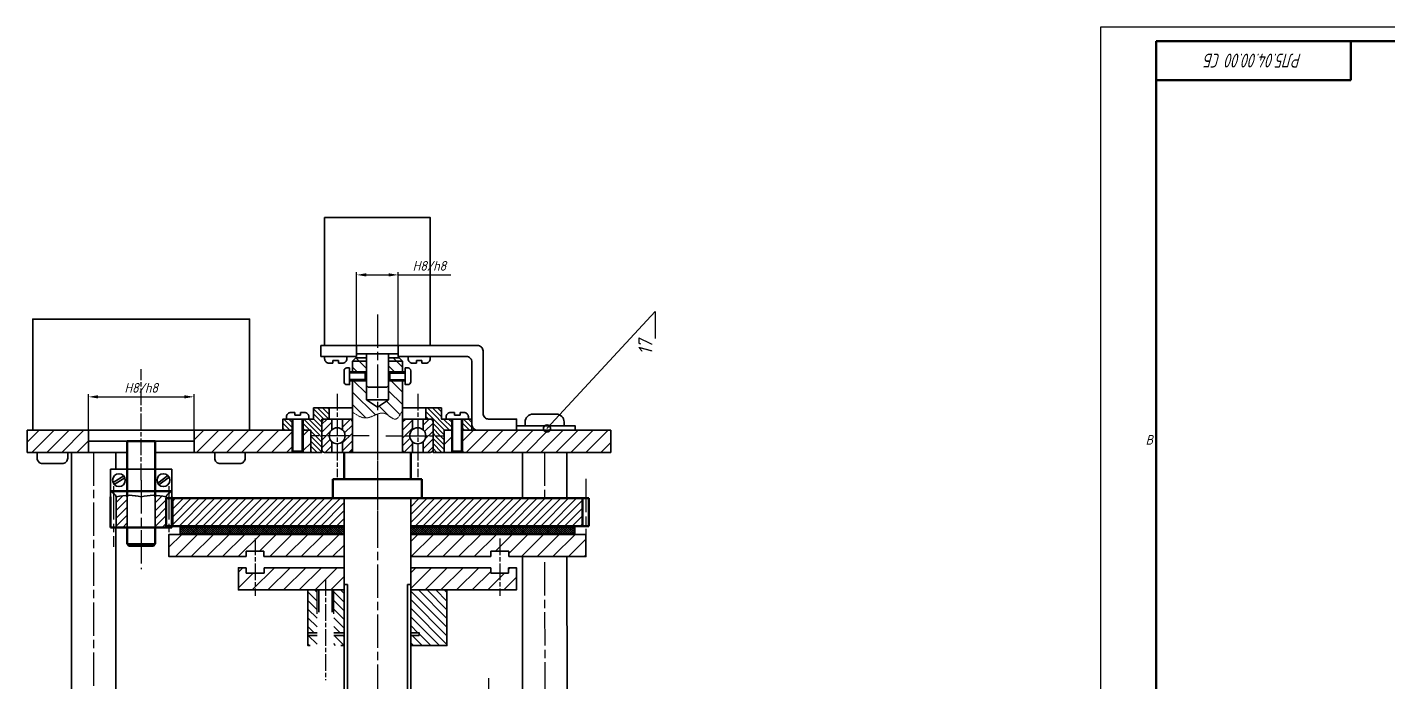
# Model space of a CAD drawing. Header units: millimetres. Extents: x -386 to 841, y 0 to 594.
# Drawn here: x -386.2 to 103.7, y 358.1 to 594 of the extents above; entities that cross this region are included whole.
import ezdxf
from ezdxf import colors
from ezdxf.entities.mleader import LeaderData, LeaderLine
from ezdxf.enums import TextEntityAlignment as Align
from ezdxf.math import Vec2, Vec3

# ---------------------------------------------------------------- set-up
doc = ezdxf.new("R2010")
doc.units = ezdxf.units.MM
for name, pattern in [('ACGOSTWELD', [3, 2, -1]), ('AM_ISO08W050', [18, 12, -1.5, 3, -1.5]), ('AM_ISO08W050x2', [9, 6, -0.75, 1.5, -0.75]), ('HIDDEN2', [0.1875, 0.125, -0.0625])]:
    doc.linetypes.add(name, pattern=pattern)
doc.layers.get('0').update_dxf_attribs({"linetype": 'ACGOSTWELD', "lineweight": 25})
for name, color, linetype, lineweight in [('AM_0', 7, 'Continuous', 50), ('AM_4', 3, 'Continuous', 25), ('AM_4N', 3, 'Continuous', 25), ('AM_5', 3, 'Continuous', 25), ('AM_7', 4, 'AM_ISO08W050', 25), ('AM_8', 1, 'Continuous', 25), ('AM_BOR', 7, 'Continuous', 50), ('основные', 7, 'Continuous', 35), ('тонкие', 2, 'HIDDEN2', 15)]:
    doc.layers.add(name, color=color, linetype=linetype, lineweight=lineweight)
doc.styles.add('ACGOSTTS', font='geniso.shx', dxfattribs={"oblique": 15})
doc.styles.get("Standard").update_dxf_attribs({"font": 'geniso.shx', "oblique": 15})
doc.dimstyles.new('AM_GOST$0', dxfattribs={"dimtxt": 3.5, "dimasz": 3.5, "dimexe": 1, "dimexo": 1, "dimgap": 1.5, "dimtad": 1, "dimtoh": 1, "dimtxsty": 'Standard', "dimcen": 0, "dimclrd": 256, "dimclre": 256, "dimclrt": 2, "dimadec": 0, "dimazin": 2, "dimtp": 0.1, "dimtm": 0.1, "dimtfac": 0.71, "dimtmove": 0, "dimatfit": 3, "dimfxl": 1, "dimtolj": 1, "dimlwd": -1, "dimlwe": -1, "dimarcsym": 1})
pattern_1 = [(45, (-773.3892, 48.9719), (-1.4142136, 1.4142136), [])]
pattern_2 = [(135, (-773.3892, -51.7672), (-0.8980256, -0.8980256), [])]
pattern_3 = [(45, (-1172.3111, -203.4368), (-1.4142136, 1.4142136), [])]

# ---------------------------------------------------------------- blocks, each defined once
blk = doc.blocks.new('GOST_A1_LANDSCAPE')
at = {"layer": 'AM_BOR', "color": 1, "lineweight": 25}
for p, q in [((841, 594), (0, 594)), ((0, 594), (0, 0))]:
    blk.add_line(p, q, dxfattribs=at)
at = {"layer": 'AM_BOR', "color": 7, "lineweight": 50}
for p, q in [((836, 589), (20, 589)), ((20, 589), (20, 5))]:
    blk.add_line(p, q, dxfattribs=at)
at = {"layer": 'AM_BOR', "color": 1, "lineweight": 25, "style": 'ACGOSTTS', "oblique": 15}
blk.add_text('B', height=3.5, dxfattribs=at).set_placement((17.5, 445.5), align=Align.MIDDLE_CENTER)
blk = doc.blocks.new('GOST_EXT3_L')
at = {"layer": 'AM_BOR', "color": 7, "lineweight": 50}
for p, q in [((0, 0), (70, 0)), ((0, -14), (0, 0)), ((70, 0), (70, -14)), ((70, -14), (0, -14))]:
    blk.add_line(p, q, dxfattribs=at)
at = {"layer": 'AM_BOR', "color": 2, "lineweight": 25, "style": 'ACGOSTTS', "oblique": 15, "width": 0.8}
blk.add_attdef('GEN-TITLE-PARTNO{11.7}', text='', height=5, rotation=180, dxfattribs=at).set_placement((35, -7), align=Align.MIDDLE_CENTER)
blk = doc.blocks.new('*D38')
at = {"layer": 'AM_5', "linetype": 'ByBlock', "transparency": 16777216}
for p, q in [((-364.19, 448.11), (-364.19, 461.97)), ((-360.69, 460.97), (-329.69, 460.97)), ((-326.19, 447.97), (-326.19, 461.97))]:
    blk.add_line(p, q, dxfattribs=at)
at = {"layer": 'AM_5', "transparency": 16777216}
for points in [[(-360.69, 461.56), (-360.69, 460.39), (-364.19, 460.97)], [(-329.69, 461.56), (-329.69, 460.39), (-326.19, 460.97)]]:
    blk.add_solid(points, dxfattribs=at)
at = {"layer": 'Defpoints', "color": 0, "transparency": 16777216}
for p in [(-326.19, 460.97), (-364.19, 447.11), (-326.19, 446.97)]:
    blk.add_point(p, dxfattribs=at)
at = {"layer": 'AM_5', "color": 2, "transparency": 16777216, "insert": (-345.19, 464.22), "char_height": 3.5, "attachment_point": 5}
blk.add_mtext('\\A1;H8/h8', dxfattribs=at)
blk = doc.blocks.new('*D37')
at = {"layer": 'AM_5', "linetype": 'ByBlock', "transparency": 16777216}
for p, q in [((-267.69, 477.48), (-267.69, 505.87)), ((-264.19, 504.87), (-256.19, 504.87)), ((-252.69, 477.48), (-252.69, 505.87)), ((-252.69, 504.87), (-233.8, 504.87))]:
    blk.add_line(p, q, dxfattribs=at)
at = {"layer": 'AM_5', "transparency": 16777216}
for points in [[(-264.19, 505.46), (-264.19, 504.29), (-267.69, 504.87)], [(-256.19, 505.46), (-256.19, 504.29), (-252.69, 504.87)]]:
    blk.add_solid(points, dxfattribs=at)
at = {"layer": 'Defpoints', "color": 0, "transparency": 16777216}
for p in [(-252.69, 504.87), (-267.69, 476.48), (-252.69, 476.48)]:
    blk.add_point(p, dxfattribs=at)
at = {"layer": 'AM_5', "color": 2, "transparency": 16777216, "insert": (-241.49, 508.12), "char_height": 3.5, "attachment_point": 5}
blk.add_mtext('\\A1;H8/h8', dxfattribs=at)
blk = doc.blocks.new('_DotSmall')
at = {"color": 0, "linetype": 'ByBlock', "const_width": 0.5}
blk.add_lwpolyline([(-0.0625, 0, 1), (0.0625, 0, 1)], format="xyb", close=True, dxfattribs=at)

msp = doc.modelspace()

# ---------------------------------------------------------------- hatches: boundary and pattern name
at = {"layer": 'AM_8'}
h = msp.add_hatch(dxfattribs=at)
h.set_pattern_fill('ANSI31', color=256, angle=90, style=0)
h.set_pattern_definition([(135, (40.1745, 32.1084), (-2.245064, -2.245064), [])])
edge = h.paths.add_edge_path()
edge.add_line((-268.439, 466.775), (-268.869, 466.775))
edge.add_line((-268.869, 466.775), (-269.189, 466.775))
edge.add_line((-269.189, 466.775), (-269.189, 455.514))
edge.add_spline(control_points=[(-269.189, 455.514), (-267.494, 454.358), (-264.606, 452.387), (-261.475, 454.297), (-260.191, 454.773)], knot_values=[0, 0, 0, 0, 2.7958773, 4.7635346, 4.7635346, 4.7635346, 4.7635346], degree=3, periodic=0)
edge.add_line((-260.191, 454.773), (-260.191, 457.265))
edge.add_line((-260.191, 457.265), (-264.189, 459.885))
edge.add_line((-264.189, 459.885), (-264.189, 465.079))
edge.add_line((-264.189, 465.079), (-264.189, 466.775))
edge.add_line((-264.189, 466.775), (-264.619, 466.775))
edge.add_line((-264.619, 466.775), (-268.439, 466.775))
edge = h.paths.add_edge_path()
edge.add_line((-255.76, 466.775), (-256.189, 466.775))
edge.add_line((-256.189, 466.775), (-256.189, 465.079))
edge.add_line((-256.189, 465.079), (-256.189, 459.885))
edge.add_line((-256.189, 459.885), (-260.191, 457.264))
edge.add_line((-260.191, 457.264), (-260.191, 454.773))
edge.add_spline(control_points=[(-260.191, 454.773), (-259.293, 455.106), (-257.042, 455.56), (-253.655, 451.346), (-252.011, 454.539), (-251.189, 456.136)], knot_values=[4.7635346, 4.7635346, 4.7635346, 4.7635346, 6.1390184, 8.2290928, 10.3200374, 10.3200374, 10.3200374, 10.3200374], degree=3, periodic=0)
edge.add_line((-251.189, 456.136), (-251.189, 466.775))
edge.add_line((-251.189, 466.775), (-251.51, 466.775))
edge.add_line((-251.51, 466.775), (-251.939, 466.775))
edge.add_line((-251.939, 466.775), (-255.76, 466.775))
h.paths.add_polyline_path([(-269.189, 473.772), (-269.189, 469.975), (-268.869, 469.975), (-268.439, 469.975), (-264.619, 469.975), (-264.189, 469.975), (-264.189, 473.772)])
h.paths.add_polyline_path([(-256.189, 473.772), (-256.189, 469.975), (-255.76, 469.975), (-251.939, 469.975), (-251.51, 469.975), (-251.189, 469.975), (-251.189, 473.772)])
h.paths.add_polyline_path([(-267.989, 474.972), (-269.189, 473.772), (-264.189, 473.772), (-264.189, 474.972)])
h.paths.add_polyline_path([(-256.189, 474.972), (-256.189, 473.772), (-251.189, 473.772), (-252.389, 474.972)])
h = msp.add_hatch(dxfattribs=at)
h.set_pattern_fill('ANSI31', color=256, scale=0.4, angle=450, style=0)
h.set_pattern_definition(pattern_2)
h.paths.add_polyline_path([(-290.889, 452.972), (-294.189, 452.972), (-294.189, 448.972), (-290.889, 448.972)])
edge = h.paths.add_edge_path()
edge.add_arc((-279.189, 451.972), 1, 90, 180, ccw=False)
edge.add_line((-279.189, 452.972), (-277.589, 452.972))
edge.add_line((-277.589, 452.972), (-277.589, 456.972))
edge.add_line((-277.589, 456.972), (-283.189, 456.972))
edge.add_line((-283.189, 456.972), (-283.189, 452.972))
edge.add_line((-283.189, 452.972), (-284.189, 452.972))
edge.add_line((-284.189, 452.972), (-286.889, 452.972))
edge.add_line((-286.889, 452.972), (-286.889, 448.972))
edge.add_line((-286.889, 448.972), (-284.189, 448.972))
edge.add_line((-284.189, 448.972), (-284.189, 447.078))
edge.add_line((-284.189, 447.078), (-280.189, 447.078))
edge.add_line((-280.189, 447.078), (-280.189, 451.972))
h.paths.add_polyline_path([(-290.889, 452.972), (-294.189, 452.972), (-294.189, 448.972), (-290.889, 448.972)], flags=17)
h.paths.add_polyline_path([(-280.189, 446.972), (-284.189, 446.972), (-284.189, 440.972), (-280.189, 440.972)])
edge = h.paths.add_edge_path()
edge.add_line((-233.489, 452.972), (-236.189, 452.972))
edge.add_line((-236.189, 452.972), (-237.189, 452.972))
edge.add_line((-237.189, 452.972), (-237.189, 456.972))
edge.add_line((-237.189, 456.972), (-242.789, 456.972))
edge.add_line((-242.789, 456.972), (-242.789, 452.972))
edge.add_line((-242.789, 452.972), (-241.189, 452.972))
edge.add_arc((-241.189, 451.972), 1, 0, 90, ccw=False)
edge.add_line((-240.189, 451.972), (-240.189, 447.078))
edge.add_line((-240.189, 447.078), (-236.189, 447.078))
edge.add_line((-236.189, 447.078), (-236.189, 448.972))
edge.add_line((-236.189, 448.972), (-233.489, 448.972))
edge.add_line((-233.489, 448.972), (-233.489, 452.972))
h.paths.add_polyline_path([(-226.189, 452.972), (-229.489, 452.972), (-229.489, 448.972), (-226.189, 448.972)])
h.paths.add_polyline_path([(-236.189, 446.972), (-240.189, 446.972), (-240.189, 440.972), (-236.189, 440.972)])
h = msp.add_hatch(dxfattribs=at)
h.set_pattern_fill('ANSI31', color=256, scale=0.4, angle=450, style=0)
h.set_pattern_definition(pattern_2)
h.paths.add_polyline_path([(-292.889, 452.972), (-294.189, 452.972), (-294.189, 448.972), (-290.889, 448.972), (-290.889, 452.972)])
h = msp.add_hatch(dxfattribs=at)
h.set_pattern_fill('_U', color=256, scale=2, angle=405, style=0, pattern_type=0)
h.set_pattern_definition(pattern_3)
edge = h.paths.add_edge_path()
edge.add_line((-279.189, 440.972), (-276.603, 440.972))
edge.add_line((-276.603, 440.972), (-276.603, 444.847))
edge.add_arc((-274.689, 446.972), 2.86, 492.00772, 587.99228, ccw=False)
edge.add_line((-276.603, 449.097), (-276.603, 452.972))
edge.add_line((-276.603, 452.972), (-279.189, 452.972))
edge.add_arc((-279.189, 451.972), 1, 450, 540)
edge.add_line((-280.189, 451.972), (-280.189, 441.972))
edge.add_arc((-279.189, 441.972), 1, 540, 630)
h = msp.add_hatch(dxfattribs=at)
h.set_pattern_fill('_U', color=256, scale=2, angle=405, style=0, pattern_type=0)
h.set_pattern_definition(pattern_3)
edge = h.paths.add_edge_path()
edge.add_line((-270.189, 452.972), (-272.775, 452.972))
edge.add_line((-272.775, 452.972), (-272.775, 449.097))
edge.add_arc((-274.689, 446.972), 2.86, 312.00772, 407.99228, ccw=False)
edge.add_line((-272.775, 444.847), (-272.775, 440.972))
edge.add_line((-272.775, 440.972), (-270.189, 440.972))
edge.add_arc((-270.189, 441.972), 1, 630, 720)
edge.add_line((-269.189, 441.972), (-269.189, 451.972))
edge.add_arc((-270.189, 451.972), 1, 360, 450)
h = msp.add_hatch(dxfattribs=at)
h.set_pattern_fill('_U', color=256, scale=2, angle=405, style=0, pattern_type=0)
h.set_pattern_definition(pattern_3)
edge = h.paths.add_edge_path()
edge.add_arc((-250.189, 451.972), 1, 450, 540)
edge.add_line((-251.189, 451.972), (-251.189, 441.972))
edge.add_arc((-250.189, 441.972), 1, 540, 630)
edge.add_line((-250.189, 440.972), (-247.603, 440.972))
edge.add_line((-247.603, 440.972), (-247.603, 444.847))
edge.add_arc((-245.689, 446.972), 2.86, 492.00772, 587.99228, ccw=False)
edge.add_line((-247.603, 449.097), (-247.603, 452.972))
edge.add_line((-247.603, 452.972), (-250.189, 452.972))
h = msp.add_hatch(dxfattribs=at)
h.set_pattern_fill('_U', color=256, scale=2, angle=405, style=0, pattern_type=0)
h.set_pattern_definition(pattern_3)
edge = h.paths.add_edge_path()
edge.add_line((-243.775, 444.847), (-243.775, 440.972))
edge.add_line((-243.775, 440.972), (-241.189, 440.972))
edge.add_arc((-241.189, 441.972), 1, 630, 720)
edge.add_line((-240.189, 441.972), (-240.189, 451.972))
edge.add_arc((-241.189, 451.972), 1, 360, 450)
edge.add_line((-241.189, 452.972), (-243.775, 452.972))
edge.add_line((-243.775, 452.972), (-243.775, 449.097))
edge.add_arc((-245.689, 446.972), 2.86, 312.00772, 407.99228, ccw=False)
h = msp.add_hatch(dxfattribs=at)
h.set_pattern_fill('ANSI31', color=256, scale=1.2, angle=360, style=0)
h.set_pattern_definition([(45, (-3197.5614, -243.7197), (-2.694077, 2.694077), [])])
h.paths.add_polyline_path([(-290.889, 448.972), (-301.622, 448.972), (-302.189, 448.972), (-308.189, 448.972), (-310.226, 448.972), (-316.989, 448.972), (-326.189, 448.972), (-326.189, 440.972), (-290.456, 440.972), (-290.889, 441.426)])
h.paths.add_polyline_path([(-364.189, 448.972), (-386.189, 448.972), (-386.189, 440.972), (-364.189, 440.972)])
h.paths.add_polyline_path([(-284.189, 448.972), (-286.889, 448.972), (-286.889, 441.426), (-287.322, 440.972), (-284.189, 440.972)])
h.paths.add_polyline_path([(-176.189, 448.972), (-215.622, 448.972), (-226.622, 448.972), (-229.489, 448.972), (-229.489, 441.426), (-229.922, 440.972), (-218.756, 440.972), (-176.189, 440.972)])
h.paths.add_polyline_path([(-233.489, 448.972), (-236.189, 448.972), (-236.189, 440.972), (-233.489, 440.972), (-233.489, 441.426)])
h.paths.add_polyline_path([(-176.189, 353.754), (-199.981, 353.754), (-199.968, 345.754), (-189.063, 345.754), (-176.189, 345.754)])
h.paths.add_polyline_path([(-199.981, 353.754), (-214.216, 353.754), (-216.216, 353.754), (-216.216, 349.754), (-216.216, 345.754), (-199.968, 345.754)])
h.paths.add_polyline_path([(-224.216, 353.754), (-226.216, 353.754), (-232.195, 353.754), (-232.195, 345.754), (-224.216, 345.754), (-224.216, 349.754)])
h.paths.add_polyline_path([(-288.195, 353.754), (-296.195, 353.754), (-296.195, 349.754), (-296.195, 345.754), (-288.195, 345.754)])
h.paths.add_polyline_path([(-304.195, 349.754), (-304.195, 353.754), (-306.195, 353.754), (-362.315, 353.754), (-362.315, 345.754), (-351.315, 345.754), (-304.195, 345.754)])
h.paths.add_polyline_path([(-362.315, 353.754), (-386.189, 353.754), (-386.189, 345.754), (-362.315, 345.754)])
h = msp.add_hatch(dxfattribs=at)
h.set_pattern_fill('_U', color=256, scale=2, angle=405, style=0, pattern_type=0)
h.set_pattern_definition(pattern_1)
h.paths.add_polyline_path([(-353.939, 424.972), (-353.939, 413.972), (-350.189, 413.972), (-350.189, 425.557)])
h = msp.add_hatch(dxfattribs=at)
h.set_pattern_fill('_U', color=256, scale=2, angle=405, style=0, pattern_type=0)
h.set_pattern_definition(pattern_1)
h.paths.add_polyline_path([(-336.439, 413.972), (-336.439, 424.972), (-340.189, 425.557), (-340.189, 413.972)])
h = msp.add_hatch(dxfattribs=at)
h.set_pattern_fill('_U', color=256, scale=2, angle=405, style=0, pattern_type=0)
h.set_pattern_definition(pattern_1)
h.paths.add_polyline_path([(-340.189, 424.972), (-340.189, 413.972), (-336.439, 413.972), (-336.439, 424.972)])
h = msp.add_hatch(dxfattribs=at)
h.set_pattern_fill('_U', color=256, scale=2, angle=405, style=0, pattern_type=0)
h.set_pattern_definition(pattern_1)
h.paths.add_polyline_path([(-333.939, 414.472), (-276.189, 414.472), (-276.189, 414.48), (-272.19, 414.478), (-272.189, 424.472), (-333.939, 424.472)])
h = msp.add_hatch(dxfattribs=at)
h.set_pattern_fill('_U', color=256, scale=2, angle=405, style=0, pattern_type=0)
h.set_pattern_definition(pattern_1)
h.paths.add_polyline_path([(-186.439, 414.472), (-186.439, 424.472), (-248.189, 424.472), (-248.189, 414.472)])
h = msp.add_hatch(dxfattribs=at)
h.set_pattern_fill('_U', color=256, scale=4, angle=405, style=0, pattern_type=0)
h.set_pattern_definition([(45, (-3197.5614, -243.7197), (-2.828427, 2.828427), [])])
h.paths.add_polyline_path([(-272.19, 411.48), (-335.189, 411.48), (-335.189, 407.472), (-335.193, 403.48), (-307.408, 403.48), (-307.408, 405.48), (-301.008, 405.48), (-301.009, 403.48), (-272.19, 403.48)])
h.paths.add_polyline_path([(-219.378, 405.48), (-212.978, 405.48), (-212.978, 403.48), (-185.193, 403.48), (-185.193, 411.48), (-248.189, 411.48), (-248.189, 407.608), (-248.189, 403.48), (-219.378, 403.48)])
h.paths.add_polyline_path([(-272.19, 399.48), (-300.997, 399.48), (-300.997, 397.48), (-304.189, 397.48), (-304.189, 391.48), (-272.191, 391.48)])
h.paths.add_polyline_path([(-216.197, 397.48), (-219.418, 397.48), (-219.418, 399.48), (-248.19, 399.48), (-248.19, 395.608), (-248.189, 391.48), (-235.195, 391.48), (-216.197, 391.48)])
h.paths.add_polyline_path([(-304.189, 397.48), (-307.408, 397.48), (-307.408, 399.48), (-310.193, 399.48), (-310.193, 391.48), (-304.189, 391.48)])
edge = h.paths.add_edge_path()
edge.add_line((-210.193, 399.48), (-212.979, 399.48))
edge.add_arc((-213.278, 399.454), 0.3, 334.64611, 364.94315, ccw=False)
edge.add_line((-213.006, 399.326), (-213.006, 398.846))
edge.add_arc((-213.278, 398.717), 0.3, 360, 385.35389, ccw=False)
edge.add_arc((-213.278, 398.717), 0.3, 334.64611, 360, ccw=False)
edge.add_line((-213.006, 398.589), (-213.006, 398.109))
edge.add_arc((-213.278, 397.981), 0.3, 360, 385.35389, ccw=False)
edge.add_arc((-213.278, 397.981), 0.3, 334.64611, 360, ccw=False)
edge.add_line((-213.006, 397.852), (-213.006, 397.48))
edge.add_line((-213.006, 397.48), (-216.197, 397.48))
edge.add_line((-216.197, 397.48), (-216.197, 391.48))
edge.add_line((-216.197, 391.48), (-210.193, 391.48))
edge.add_line((-210.193, 391.48), (-210.193, 399.48))
h = msp.add_hatch(dxfattribs=at)
h.set_pattern_fill('ANSI37', color=256, scale=0.182, angle=360, style=0)
h.set_pattern_definition([(45, (-3197.56137, -243.71973), (-0.40860165, 0.40860165), []), (135, (-3197.56137, -243.71973), (-0.40860165, -0.40860165), [])])
h.paths.add_polyline_path([(-272.19, 414.472), (-331.189, 414.472), (-331.189, 411.48), (-272.19, 411.48)])
h.paths.add_polyline_path([(-189.189, 414.472), (-248.189, 414.472), (-248.189, 411.48), (-189.189, 411.48)])
h = msp.add_hatch(dxfattribs=at)
h.set_pattern_fill('_U', color=256, scale=2.2, angle=495, style=0, pattern_type=0)
h.set_pattern_definition([(135, (-3197.5614, -243.7197), (-1.5556349, -1.5556349), [])])
h.paths.add_polyline_path([(-235.195, 391.48), (-248.189, 391.48), (-248.19, 376.087), (-245.195, 376.087), (-245.195, 375.087), (-248.19, 375.087), (-248.191, 371.48), (-235.195, 371.48)])
h.paths.add_polyline_path([(-272.191, 391.48), (-275.921, 391.48), (-275.921, 386.866), (-275.921, 376.087), (-272.192, 376.087)])
h.paths.add_polyline_path([(-281.921, 386.866), (-281.921, 391.48), (-285.195, 391.48), (-285.195, 376.087), (-281.921, 376.087)])
h.paths.add_polyline_path([(-281.921, 373.98), (-281.921, 375.087), (-285.195, 375.087), (-285.195, 371.48), (-281.921, 371.48), (-281.921, 373.366)])
h.paths.add_polyline_path([(-272.192, 375.087), (-275.921, 375.087), (-275.921, 373.98), (-275.921, 373.366), (-275.921, 371.48), (-273.421, 371.48), (-272.192, 371.48)])

# ---------------------------------------------------------------- linework, layer by layer
at = {"layer": 'AM_0'}
for p, q in [((-340.189, 444.972), (-350.189, 444.972)), ((-350.189, 444.972), (-350.189, 424.972)), ((-350.189, 444.972), (-340.189, 444.972)), ((-340.189, 444.972), (-340.189, 424.972)), ((-272.189, 440.972), (-272.189, 431.349)), ((-248.189, 440.972), (-248.189, 431.349)), ((-276.189, 431.349), (-276.189, 424.472)), ((-244.189, 431.349), (-276.189, 431.349)), ((-244.189, 431.349), (-244.189, 424.472)), ((-334.189, 426.972), (-356.189, 426.972)), ((-356.189, 424.972), (-356.189, 413.972)), ((-336.189, 424.472), (-336.189, 414.472)), ((-184.189, 424.472), (-336.189, 424.472)), ((-334.189, 424.972), (-334.189, 413.972)), ((-333.939, 424.472), (-333.939, 414.472)), ((-244.189, 424.472), (-276.189, 424.472)), ((-248.189, 424.472), (-272.189, 424.472)), ((-186.439, 424.472), (-186.439, 414.472)), ((-184.189, 424.472), (-184.189, 414.472)), ((-334.189, 413.972), (-356.189, 413.972)), ((-350.189, 413.972), (-350.189, 408.13)), ((-340.189, 413.972), (-350.189, 413.972)), ((-340.189, 413.972), (-340.189, 408.13)), ((-272.189, 414.472), (-336.189, 414.472)), ((-184.189, 414.472), (-248.189, 414.472)), ((-350.189, 408.13), (-349.655, 407.324)), ((-340.723, 407.324), (-349.655, 407.324)), ((-340.189, 408.13), (-340.723, 407.324))]:
    msp.add_line(p, q, dxfattribs=at)
at = {"layer": 'AM_4'}
for p, q in [((-290.456, 440.972), (-290.456, 452.972)), ((-287.322, 440.972), (-287.322, 452.972)), ((-233.056, 440.972), (-233.056, 452.972)), ((-229.489, 441.426), (-229.489, 452.972)), ((-290.889, 441.426), (-290.889, 440.972)), ((-286.889, 441.426), (-286.889, 440.972)), ((-233.489, 441.426), (-233.489, 440.972)), ((-229.489, 441.426), (-229.489, 440.972)), ((-281.921, 382.866), (-281.921, 391.48)), ((-275.921, 382.866), (-275.921, 391.48))]:
    msp.add_line(p, q, dxfattribs=at)
at = {"layer": 'AM_4N'}
for p, q in [((-264.189, 469.546), (-270.189, 469.546)), ((-264.189, 467.205), (-270.189, 467.205)), ((-256.189, 469.546), (-250.189, 469.546)), ((-256.189, 467.205), (-250.189, 467.205))]:
    msp.add_line(p, q, dxfattribs=at)
at = {"layer": 'AM_7'}
for p, q in [((-260.189, 490.659), (-260.206, 84.511)), ((-362.315, 440.972), (-362.315, 345.754)), ((-200.063, 440.972), (-200.063, 424.472)), ((-185.189, 431.472), (-185.189, 407.472)), ((-355.189, 428.806), (-355.189, 406.972)), ((-345.189, 430.972), (-345.189, 398.972)), ((-335.254, 428.806), (-335.189, 406.972)), ((-335.189, 428.806), (-335.189, 407.472)), ((-200.063, 401.48), (-199.968, 345.754)), ((-220.216, 359.754), (-220.216, 91.69))]:
    msp.add_line(p, q, dxfattribs=at)
at = {"layer": 'AM_7', "linetype": 'AM_ISO08W050x2'}
for p, q in [((-345.189, 430.972), (-345.189, 470.972)), ((-274.689, 462.078), (-274.689, 432.079)), ((-245.689, 462.078), (-245.689, 432.079)), ((-245.689, 462.078), (-245.689, 432.079)), ((-263.189, 446.972), (-283.782, 446.972)), ((-260.189, 446.972), (-260.189, 418.472)), ((-257.189, 446.972), (-236.596, 446.972)), ((-350.189, 444.972), (-350.189, 444.972)), ((-304.189, 410.007), (-304.189, 389.307)), ((-216.197, 410.007), (-216.197, 389.307)), ((-278.921, 395.378), (-278.921, 358.988))]:
    msp.add_line(p, q, dxfattribs=at)
at = {"layer": 'основные'}
for p, q in [((-280.59, 475.481), (-280.59, 479.481)), ((-280.59, 479.481), (-276.757, 479.48)), ((-267.69, 475.48), (-280.59, 475.481)), ((-267.69, 475.48), (-267.69, 479.479)), ((-260.189, 479.479), (-249.789, 479.479)), ((-252.689, 479.479), (-252.689, 475.479)), ((-274.189, 474.079), (-276.189, 474.079)), ((-276.189, 474.079), (-276.189, 473.079)), ((-274.189, 473.079), (-274.189, 474.079)), ((-270.189, 469.975), (-270.189, 471.375)), ((-267.989, 474.972), (-269.189, 473.772)), ((-269.189, 469.975), (-269.189, 473.772)), ((-269.189, 473.772), (-264.189, 473.772)), ((-267.989, 474.972), (-264.189, 474.972)), ((-252.389, 474.972), (-256.189, 474.972)), ((-256.189, 473.772), (-251.189, 473.772)), ((-252.389, 474.972), (-251.189, 473.772)), ((-251.189, 469.975), (-251.189, 473.772)), ((-250.189, 469.975), (-250.189, 471.375)), ((-244.189, 474.079), (-246.189, 474.079)), ((-246.189, 474.079), (-246.189, 473.079)), ((-244.189, 473.079), (-244.189, 474.079)), ((-270.189, 469.975), (-268.869, 469.975)), ((-270.189, 466.775), (-270.189, 469.975)), ((-270.189, 465.375), (-270.189, 466.775)), ((-270.189, 466.775), (-268.869, 466.775)), ((-269.189, 440.972), (-269.189, 466.775)), ((-268.869, 469.975), (-268.439, 469.975)), ((-268.869, 466.775), (-268.439, 466.775)), ((-268.439, 469.975), (-264.619, 469.975)), ((-268.439, 466.775), (-264.619, 466.775)), ((-264.619, 469.975), (-264.189, 469.546)), ((-264.619, 469.975), (-264.619, 466.775)), ((-264.619, 469.975), (-264.189, 469.975)), ((-264.619, 466.775), (-264.189, 467.205)), ((-264.619, 466.775), (-264.189, 466.775)), ((-264.189, 469.546), (-264.189, 467.205)), ((-255.76, 469.975), (-256.189, 469.546)), ((-255.76, 469.975), (-256.189, 469.975)), ((-256.189, 469.546), (-256.189, 467.205)), ((-255.76, 466.775), (-256.189, 467.205)), ((-255.76, 466.775), (-256.189, 466.775)), ((-251.939, 469.975), (-255.76, 469.975)), ((-255.76, 469.975), (-255.76, 466.775)), ((-251.939, 466.775), (-255.76, 466.775)), ((-251.51, 469.975), (-251.939, 469.975)), ((-251.51, 466.775), (-251.939, 466.775)), ((-250.189, 469.975), (-251.51, 469.975)), ((-250.189, 466.775), (-251.51, 466.775)), ((-251.189, 440.972), (-251.189, 466.775)), ((-250.189, 466.775), (-250.189, 469.975)), ((-250.189, 465.375), (-250.189, 466.775)), ((-264.189, 459.885), (-264.189, 465.079)), ((-256.189, 465.079), (-256.189, 459.885)), ((-277.589, 456.972), (-277.589, 452.972)), ((-277.589, 456.972), (-269.189, 456.972)), ((-260.19, 457.265), (-264.189, 459.885)), ((-264.189, 459.885), (-256.189, 459.885)), ((-260.189, 457.264), (-256.189, 459.885)), ((-251.189, 456.972), (-242.789, 456.972)), ((-290.889, 441.426), (-290.889, 452.972)), ((-289.889, 454.372), (-289.889, 455.372)), ((-287.889, 454.372), (-289.889, 454.372)), ((-287.889, 455.372), (-287.889, 454.372)), ((-286.889, 441.426), (-286.889, 452.972)), ((-280.189, 451.972), (-280.189, 452.972)), ((-280.189, 452.972), (-279.189, 452.972)), ((-280.189, 451.972), (-280.189, 448.972)), ((-279.189, 452.972), (-269.189, 452.972)), ((-272.775, 452.972), (-279.189, 452.972)), ((-276.603, 452.972), (-276.603, 449.097)), ((-272.775, 452.972), (-272.775, 449.097)), ((-247.603, 452.972), (-247.603, 449.097)), ((-243.775, 452.972), (-243.775, 449.097)), ((-241.189, 452.972), (-240.183, 452.972)), ((-240.183, 452.972), (-240.183, 451.873)), ((-233.489, 452.972), (-233.489, 441.426)), ((-232.489, 455.372), (-232.489, 454.372)), ((-232.489, 454.372), (-230.489, 454.372)), ((-230.489, 454.372), (-230.489, 455.372)), ((-229.922, 440.972), (-229.922, 452.972)), ((-386.189, 448.972), (-386.189, 440.972)), ((-364.189, 448.972), (-364.189, 440.972)), ((-326.189, 448.972), (-326.189, 444.972)), ((-326.189, 448.972), (-326.189, 440.972)), ((-326.189, 448.972), (-301.622, 448.972)), ((-301.622, 448.972), (-290.889, 448.972)), ((-284.189, 448.972), (-286.889, 448.972)), ((-284.189, 440.972), (-284.189, 448.972)), ((-236.189, 448.972), (-236.189, 440.972)), ((-236.189, 448.972), (-233.489, 448.972)), ((-233.489, 448.972), (-236.189, 448.972)), ((-226.622, 448.972), (-229.489, 448.972)), ((-215.622, 448.972), (-226.622, 448.972)), ((-176.189, 448.972), (-215.622, 448.972)), ((-176.189, 440.972), (-176.189, 448.972)), ((-345.189, 444.972), (-364.189, 444.972)), ((-364.189, 440.944), (-350.189, 440.944)), ((-345.189, 444.972), (-326.189, 444.972)), ((-326.189, 440.972), (-340.189, 440.972)), ((-326.189, 440.972), (-284.189, 440.972)), ((-286.889, 441.426), (-290.889, 441.426)), ((-290.456, 440.972), (-290.889, 441.426)), ((-287.322, 440.972), (-290.456, 440.972)), ((-286.889, 441.426), (-287.322, 440.972)), ((-276.603, 444.847), (-276.603, 440.972)), ((-272.775, 444.847), (-272.775, 440.972)), ((-248.189, 440.972), (-272.189, 440.972)), ((-260.189, 440.972), (-251.189, 440.972)), ((-247.603, 444.847), (-247.603, 440.972)), ((-243.775, 444.847), (-243.775, 440.972)), ((-236.189, 440.972), (-218.756, 440.972)), ((-233.489, 441.426), (-229.489, 441.426)), ((-233.489, 441.426), (-233.056, 440.972)), ((-233.056, 440.972), (-229.922, 440.972)), ((-229.922, 440.972), (-229.489, 441.426)), ((-218.756, 440.972), (-176.189, 440.972)), ((-356.189, 426.972), (-356.189, 434.972)), ((-356.189, 434.972), (-334.189, 434.972)), ((-351.444, 432.525), (-355.321, 430.107)), ((-354.927, 429.475), (-351.076, 431.877)), ((-339.231, 429.951), (-335.569, 432.634)), ((-335.105, 432.051), (-338.79, 429.35)), ((-334.189, 434.972), (-334.189, 426.972)), ((-356.189, 424.972), (-356.189, 426.972)), ((-355.321, 430.107), (-354.927, 429.475)), ((-338.79, 429.35), (-339.231, 429.951)), ((-334.189, 424.972), (-334.189, 426.972)), ((-354.189, 413.972), (-354.189, 424.972)), ((-350.189, 424.972), (-350.189, 413.972)), ((-340.189, 424.972), (-340.189, 413.972)), ((-336.189, 413.972), (-336.189, 424.972)), ((-335.189, 424.972), (-335.189, 423.972)), ((-272.189, 424.472), (-272.206, 107.69)), ((-248.189, 424.472), (-248.189, 408.48)), ((-331.189, 411.48), (-331.189, 414.472)), ((-272.189, 414.478), (-276.189, 414.48)), ((-248.189, 411.48), (-248.189, 407.608)), ((-189.189, 411.48), (-189.189, 414.472)), ((-350.189, 408.13), (-340.189, 408.13)), ((-248.189, 408.48), (-248.206, 107.772)), ((-307.408, 403.48), (-307.408, 405.48)), ((-307.408, 405.48), (-301.008, 405.48)), ((-301.008, 405.48), (-301.009, 403.487)), ((-212.978, 405.48), (-219.378, 405.48)), ((-219.378, 405.48), (-219.378, 403.48)), ((-212.978, 403.48), (-212.978, 405.48)), ((-307.408, 399.48), (-307.408, 397.48)), ((-307.408, 397.48), (-300.997, 397.48)), ((-300.997, 397.48), (-300.997, 399.48)), ((-219.418, 397.48), (-219.418, 399.48)), ((-213.006, 397.48), (-219.418, 397.48)), ((-213.006, 399.48), (-213.006, 397.48)), ((-270.962, 393.473), (-272.192, 393.473)), ((-270.961, 393.473), (-270.979, 105.69)), ((-249.432, 105.69), (-249.416, 393.473)), ((-249.416, 393.473), (-248.189, 393.473)), ((-281.307, 383.48), (-281.307, 391.48)), ((-276.534, 383.48), (-276.534, 391.48))]:
    msp.add_line(p, q, dxfattribs=at)
for points in [[(-273.622, 479.479), (-279.189, 479.479), (-279.189, 525.479), (-241.189, 525.479), (-241.189, 479.479), (-273.622, 479.479)], [(-264.189, 474.972), (-264.189, 476.479), (-256.189, 476.479), (-256.189, 474.972)], [(-258.421, 464.479), (-263.589, 464.479), (-264.189, 465.079), (-264.189, 474.972)], [(-256.189, 474.972), (-256.189, 465.079), (-256.789, 464.479), (-258.421, 464.479)], [(-364.189, 448.972), (-386.189, 448.972)], [(-302.189, 448.972), (-308.189, 448.972)], [(-294.189, 448.972), (-298.189, 448.972), (-301.622, 448.972)], [(-280.189, 440.972), (-284.189, 440.972), (-284.189, 448.972), (-286.889, 448.972)], [(-240.189, 440.972), (-236.189, 440.972), (-236.189, 448.972), (-233.489, 448.972)], [(-226.189, 448.972), (-222.189, 448.972), (-218.756, 448.972)], [(-215.622, 448.972), (-212.189, 448.972)], [(-210.155, 450.587), (-189.063, 450.587), (-189.063, 448.987), (-210.156, 448.987)], [(-386.189, 440.972), (-363.242, 440.972)], [(-354.315, 413.972), (-354.315, 353.754), (-370.315, 353.754), (-370.315, 440.944), (-354.315, 440.944), (-354.315, 434.972)], [(-208.063, 424.472), (-208.063, 440.944), (-192.063, 440.944), (-192.063, 424.472)], [(-307.408, 403.48), (-335.193, 403.48), (-335.193, 411.48), (-272.19, 411.48)], [(-248.189, 411.48), (-185.193, 411.48), (-185.193, 403.48), (-212.978, 403.48)], [(-272.19, 403.48), (-301.037, 403.48)], [(-219.378, 403.48), (-248.189, 403.48)], [(-192.063, 403.48), (-191.968, 353.754), (-207.968, 353.754), (-208.063, 403.48)], [(-272.191, 391.48), (-310.193, 391.48), (-310.193, 399.48), (-307.408, 399.48)], [(-300.997, 399.48), (-272.191, 399.48)], [(-248.19, 399.481), (-219.418, 399.48)], [(-213.006, 399.48), (-210.193, 399.48), (-210.193, 391.48), (-248.189, 391.48)], [(-284.421, 371.48), (-285.195, 371.48), (-285.195, 391.48), (-272.191, 391.48)], [(-248.189, 391.48), (-235.195, 391.48), (-235.195, 371.48), (-248.189, 371.48)], [(-281.921, 375.087), (-285.195, 375.087), (-285.195, 376.087), (-281.921, 376.087)], [(-275.921, 376.087), (-272.194, 376.087)], [(-272.194, 375.087), (-275.921, 375.087)], [(-248.189, 376.087), (-245.195, 376.087), (-245.195, 375.087), (-248.189, 375.087)], [(-272.192, 371.48), (-273.421, 371.48)]]:
    msp.add_lwpolyline(points, dxfattribs=at)
for points in [[(-384.189, 448.972), (-384.189, 488.972), (-306.189, 488.972), (-306.189, 448.972)], [(-267.689, 479.479), (-252.689, 479.479), (-252.689, 476.479), (-267.689, 476.479)]]:
    msp.add_lwpolyline(points, close=True, dxfattribs=at)
for points in [[(-276.189, 473.079), (-277.589, 473.079, -0.4142136), (-279.189, 474.679), (-279.189, 475.479), (-271.189, 475.479), (-271.189, 474.679, -0.4142136), (-272.789, 473.079), (-274.189, 473.079)], [(-246.757, 479.478), (-252.69, 479.478), (-252.69, 475.478), (-228.19, 475.476, -0.4142136), (-226.191, 473.476), (-226.193, 450.969, 0.4142136), (-224.193, 448.969), (-218.193, 448.968)], [(-246.189, 473.079), (-247.589, 473.079, -0.4142136), (-249.189, 474.679), (-249.189, 475.479), (-241.189, 475.479), (-241.189, 474.679, -0.4142136), (-242.789, 473.079), (-244.189, 473.079)], [(-214.193, 448.968), (-210.156, 448.968), (-210.155, 452.968), (-220.192, 452.968, -0.4142136), (-222.192, 454.969), (-222.19, 475.476), (-222.19, 477.476, 0.4142136), (-224.19, 479.476), (-243.623, 479.477)], [(-290.889, 448.972), (-294.189, 448.972), (-294.189, 452.972), (-284.189, 452.972), (-283.189, 452.972), (-283.189, 456.972), (-277.589, 456.972), (-277.589, 452.972), (-279.189, 452.972, 0.4142136), (-280.189, 451.972), (-280.189, 440.972), (-284.189, 440.972)], [(-229.489, 448.972), (-226.189, 448.972), (-226.189, 452.972), (-236.189, 452.972), (-237.189, 452.972), (-237.189, 456.972), (-242.789, 456.972), (-242.789, 452.972), (-241.189, 452.972, -0.4142136), (-240.189, 451.972), (-240.189, 440.972), (-236.189, 440.972)], [(-289.889, 455.372), (-291.289, 455.372, 0.4142136), (-292.889, 453.772), (-292.889, 452.972), (-284.889, 452.972), (-284.889, 453.772, 0.4142136), (-286.489, 455.372), (-287.889, 455.372)], [(-270.189, 440.972), (-279.189, 440.972, -0.4142136), (-280.189, 441.972), (-280.189, 451.972, -0.4142136), (-279.189, 452.972), (-270.189, 452.972, -0.4142136), (-269.189, 451.972), (-269.189, 441.972, -0.4142136), (-270.189, 440.972, -1.6557411)], [(-250.189, 440.972), (-241.189, 440.972, 0.4142136), (-240.189, 441.972), (-240.189, 451.972, 0.4142136), (-241.189, 452.972), (-250.189, 452.972, 0.4142136), (-251.189, 451.972), (-251.189, 441.972, 0.4142136), (-250.189, 440.972, 1.6557411)], [(-230.489, 455.372), (-229.089, 455.372, -0.4142136), (-227.489, 453.772), (-227.489, 452.972), (-235.489, 452.972), (-235.489, 453.772, -0.4142136), (-233.889, 455.372), (-232.489, 455.372)]]:
    msp.add_lwpolyline(points, format="xyb", dxfattribs=at)
for points in [[(-270.189, 471.375), (-270.189, 465.375), (-271.189, 465.375, -0.4142136), (-272.189, 466.375), (-272.189, 470.375, -0.4142136), (-271.189, 471.375)], [(-250.189, 471.375), (-250.189, 465.375), (-249.189, 465.375, 0.4142136), (-248.189, 466.375), (-248.189, 470.375, 0.4142136), (-249.189, 471.375)], [(-207.063, 450.572), (-207.063, 451.972, -0.4142136), (-204.263, 454.772), (-195.863, 454.772, -0.4142136), (-193.063, 451.972), (-193.063, 450.572)], [(-382.63, 438.944), (-382.63, 440.944), (-371.63, 440.944), (-371.63, 438.944, -0.4142136), (-373.63, 436.944), (-380.63, 436.944, -0.4142136)], [(-307.749, 438.944), (-307.749, 440.944), (-318.749, 440.944), (-318.749, 438.944, 0.4142136), (-316.749, 436.944), (-309.749, 436.944, 0.4142136)]]:
    msp.add_lwpolyline(points, format="xyb", close=True, dxfattribs=at)
for centre, radius in [((-274.689, 446.972), 2.86), ((-245.689, 446.972), 2.86), ((-353.199, 430.992), 2.3), ((-337.18, 430.992), 2.3)]:
    msp.add_circle(centre, radius, dxfattribs=at)
msp.add_arc((-279.189, 451.972), 1, 90, 180, dxfattribs=at)
msp.add_arc((-279.189, 451.972), 1, 90, 180, dxfattribs=at)
for points, knots in [([(-356.189, 426.972), (-355.286, 426.403), (-354.014, 425.603), (-354.15, 424.219), (-354.189, 423.819)], [0, 0, 0, 0, 1.4142136, 1.9907364, 1.9907364, 1.9907364, 1.9907364]), ([(-334.189, 426.972), (-335.093, 426.403), (-336.364, 425.603), (-336.229, 424.219), (-336.189, 423.819)], [0, 0, 0, 0, 1.4142136, 1.9907364, 1.9907364, 1.9907364, 1.9907364]), ([(-354.189, 424.972), (-352.628, 425.279), (-349.625, 425.87), (-346.628, 425.263), (-345.189, 424.972)], [0, 0, 0, 0, 2.3603135, 4.5395961, 4.5395961, 4.5395961, 4.5395961]), ([(-336.189, 424.972), (-337.751, 425.279), (-340.754, 425.87), (-343.751, 425.263), (-345.189, 424.972)], [0, 0, 0, 0, 2.3603135, 4.5395961, 4.5395961, 4.5395961, 4.5395961])]:
    msp.add_open_spline(points, degree=3, knots=knots, dxfattribs=at)
at = {"layer": 'тонкие'}
msp.add_open_spline([(-269.189, 455.514), (-267.494, 454.358), (-263.772, 451.818), (-258.242, 457.053), (-253.655, 451.346), (-252.011, 454.539), (-251.189, 456.136)], degree=3, knots=[0, 0, 0, 0, 2.7958773, 6.1390184, 8.2290928, 10.3200374, 10.3200374, 10.3200374, 10.3200374], dxfattribs=at)

# ---------------------------------------------------------------- block references
at = {"lineweight": 0}
msp.add_blockref('GOST_A1_LANDSCAPE', (0, 0), dxfattribs=at)
msp.add_blockref('GOST_EXT3_L', (20, 589), dxfattribs=at).add_auto_attribs({'GEN-TITLE-PARTNO{11.7}': 'РЛ5.04.00.00 СБ'})

# ---------------------------------------------------------------- dimensions: what is measured, and where the dimension line sits
at = {"layer": 'AM_5'}
dim = msp.add_linear_dim(base=(-252.689, 504.872), p1=(-267.689, 476.479), p2=(-252.689, 476.479), angle=180, text='H8/h8', dimstyle='AM_GOST$0', override={"dimpost": '', "dimtdec": 3}, dxfattribs=at)
dim.commit()
dim.dimension.update_dxf_attribs({"geometry": '*D37', "text_midpoint": (-241.492, 504.872), "dimtype": 160})
dim = msp.add_linear_dim(base=(-326.189, 460.972), p1=(-364.189, 447.109), p2=(-326.189, 446.972), angle=180, text='H8/h8', dimstyle='AM_GOST$0', override={"dimpost": '', "dimtp": 0.1, "dimtm": 0.1, "dimtdec": 3, "dimtzin": 8}, dxfattribs=at)
dim.commit()
dim.dimension.update_dxf_attribs({"geometry": '*D38', "text_midpoint": (-345.189, 464.222)})

# ---------------------------------------------------------------- leaders
at = {"layer": 'AM_4'}
ml = msp.add_multileader_mtext('Standard', dxfattribs=at)
ml.set_content('17', color=256)
ml.set_leader_properties()
ml.set_arrow_properties(name='DOTSMALL')
ml.build(insert=Vec2(0, 0))
ml.multileader.update_dxf_attribs({"text_left_attachment_type": 6, "text_right_attachment_type": 6, "dogleg_length": 0, "arrow_head_size": 5})
ctx = ml.context
ctx.base_point, ctx.char_height, ctx.arrow_head_size, ctx.plane_origin, ctx.plane_x_axis, ctx.plane_y_axis = Vec3(-160.293, 482.867), 5, 5, Vec3(-199.211, 449.584), Vec3(0, 1), Vec3(-1, 0)
ctx.left_attachment, ctx.right_attachment = 6, 6
notes = []
notes.append((ctx, [(0, (1, 1, 0), (-160.293, 491.635), (1, 0), 0, [(0, [(-199.211, 449.584)], 0, [])])]))
ctx.mtext.insert, ctx.mtext.text_direction, ctx.mtext.rotation, ctx.mtext.flow_direction = Vec3(-166.293, 476.099), Vec3(0, 1), 1.5707963, 5
for ctx, leaders in notes:
    for number, flags, end, landing, length, lines in leaders:
        leader = LeaderData()
        leader.index, (leader.has_last_leader_line, leader.has_dogleg_vector, leader.attachment_direction) = number, flags
        leader.last_leader_point, leader.dogleg_vector, leader.dogleg_length = Vec3(end), Vec3(landing), length
        for number, points, colour, breaks in lines:
            line = LeaderLine()
            line.index, line.vertices, line.color, line.breaks = number, Vec3.list(points), colors.encode_raw_color(colour), breaks
            leader.lines.append(line)
        ctx.leaders.append(leader)

doc.saveas('drawing.dxf')
